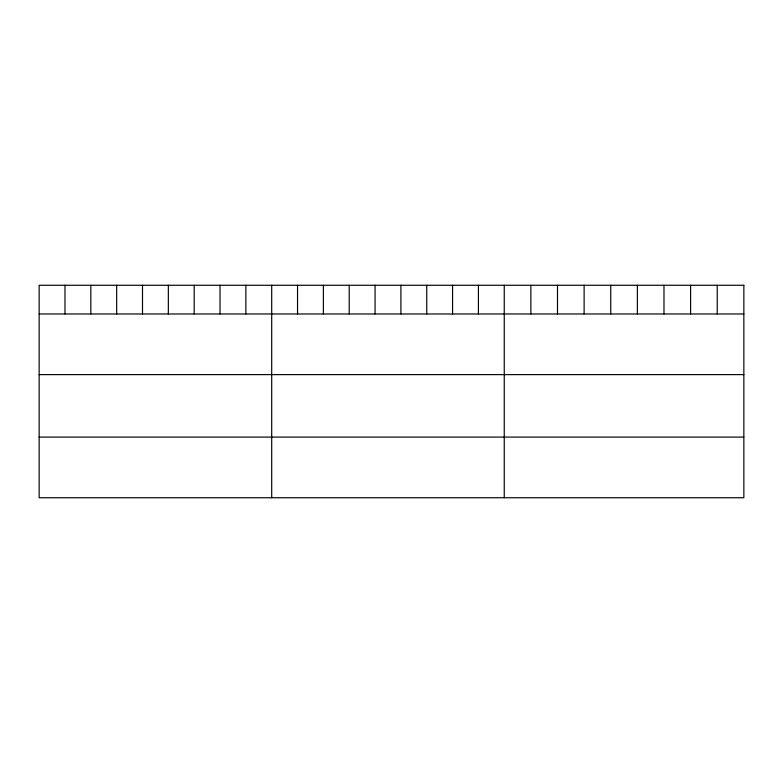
<?xml version="1.0" encoding="UTF-8"?>
<svg xmlns="http://www.w3.org/2000/svg" width="783" height="783" viewBox="0 0 783 783"><rect width="100%" height="100%" fill="white"/><g stroke="black" fill="none" stroke-linecap="round" stroke-linejoin="round"><path stroke-width="1.17" d="M39.15 313.973L743.85 313.973M39.15 374.617L743.85 374.617M39.15 437.09L743.85 437.09M717.228 285.266L717.228 313.973M690.606 285.266L690.606 313.973M663.984 285.266L663.984 313.973M637.362 285.266L637.362 313.973M610.74 285.266L610.74 313.973M584.118 285.266L584.118 313.973M557.496 285.266L557.496 313.973M530.874 285.266L530.874 313.973M504.252 285.266L504.252 497.734M478.413 285.266L478.413 313.973M452.574 285.266L452.574 313.973M426.735 285.266L426.735 313.973M400.896 285.266L400.896 313.973M375.057 285.266L375.057 313.973M349.218 285.266L349.218 313.973M323.379 285.266L323.379 313.973M297.54 285.266L297.54 313.973M271.701 285.266L271.701 497.734M245.862 285.266L245.862 313.973M220.023 285.266L220.023 313.973M194.184 285.266L194.184 313.973M168.345 285.266L168.345 313.973M142.506 285.266L142.506 313.973M116.667 285.266L116.667 313.973M90.828 285.266L90.828 313.973M64.989 285.266L64.989 313.973M743.85 285.266L39.15 285.266L39.15 497.734L743.85 497.734L743.85 285.266"/></g></svg>
